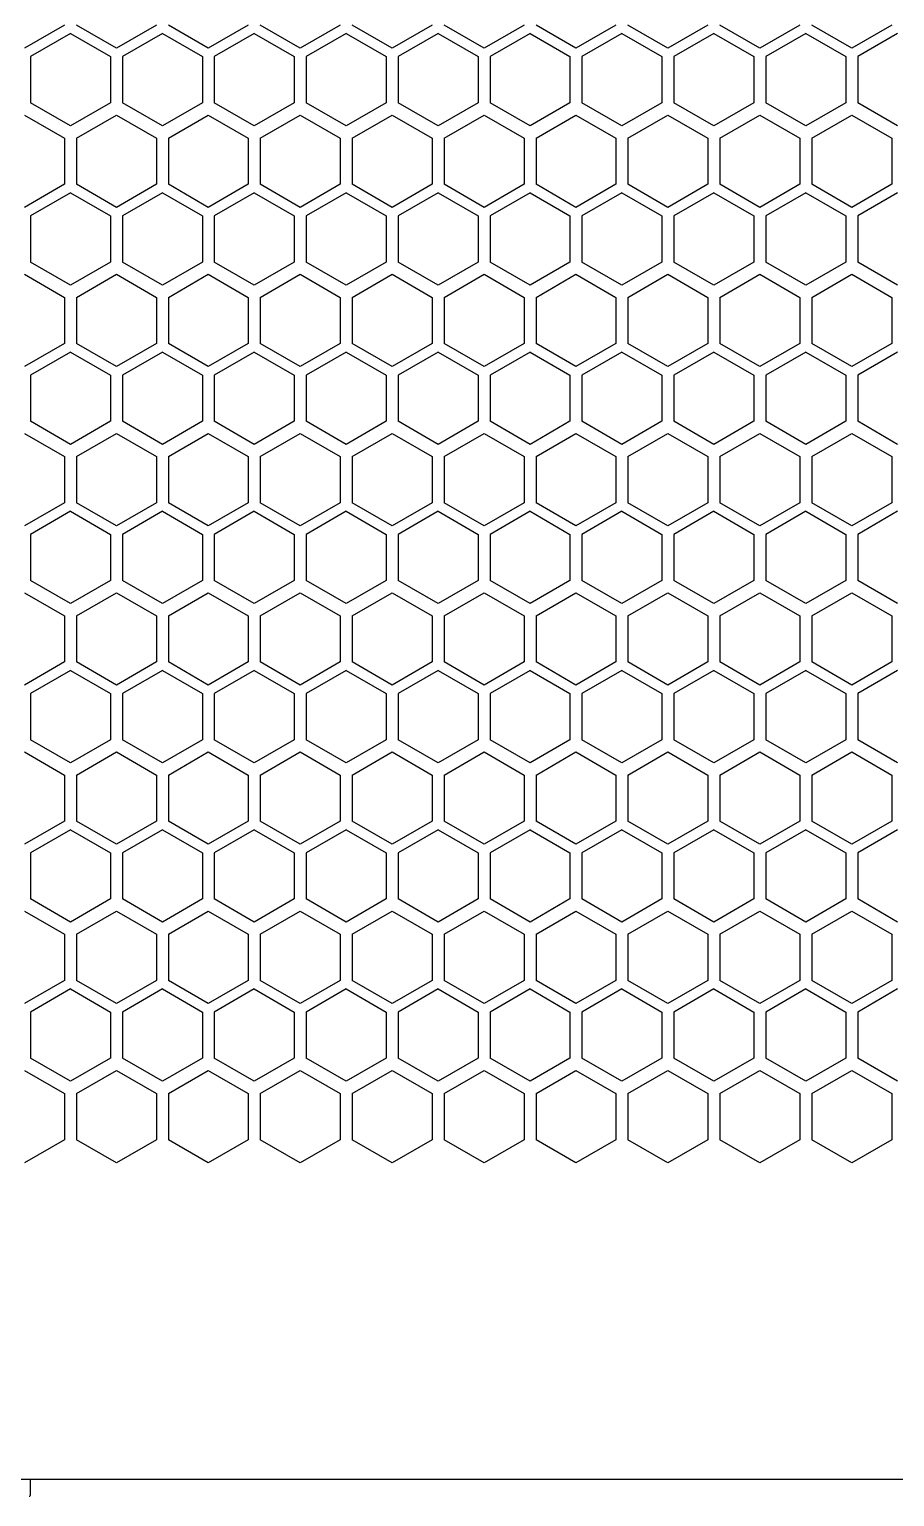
# Model space of a CAD drawing. Extents: x 61367 to 140945, y -1257 to 25588.
# Drawn here: x 94554.2 to 94640.8, y 15804.4 to 15951.2 of the extents above; entities that cross this region are included whole.
import ezdxf

# ---------------------------------------------------------------- set-up
doc = ezdxf.new("R2010")
doc.units = 0
doc.header["$MEASUREMENT"] = 0
doc.layers.get('0').update_dxf_attribs({"linetype": 'CONTINUOUS'})
doc.layers.add('4215-0412-2-1_0', color=7, linetype='CONTINUOUS')
doc.layers.add('SONGBUTUO-M4-8_0', color=7, linetype='CONTINUOUS')

# ---------------------------------------------------------------- blocks, each defined once
blk = doc.blocks.new('RYHTHYT')
at = {"layer": '4215-0412-2-1_0', "color": 7, "linetype": 'Continuous'}
for p, q in [((-33016.66, -67742), (-33020.66, -67744.31)), ((-33011.46, -67744.31), (-33015.46, -67742)), ((-33007.46, -67742), (-33011.46, -67744.31)), ((-33002.26, -67744.31), (-33006.26, -67742)), ((-32998.26, -67742), (-33002.26, -67744.31)), ((-32993.06, -67744.31), (-32997.06, -67742)), ((-32989.06, -67742), (-32993.06, -67744.31)), ((-32983.86, -67744.31), (-32987.86, -67742)), ((-32979.86, -67742), (-32983.86, -67744.31)), ((-32974.66, -67744.31), (-32978.66, -67742)), ((-32970.66, -67742), (-32974.66, -67744.31)), ((-32965.46, -67744.31), (-32969.46, -67742)), ((-32961.46, -67742), (-32965.46, -67744.31)), ((-32956.26, -67744.31), (-32960.26, -67742)), ((-32952.26, -67742), (-32956.26, -67744.31)), ((-32947.06, -67744.31), (-32951.06, -67742)), ((-32943.06, -67742), (-32947.06, -67744.31)), ((-32937.86, -67744.31), (-32941.86, -67742)), ((-32933.86, -67742), (-32937.86, -67744.31)), ((-33016.06, -67742.85), (-33020.06, -67745.16)), ((-33016.06, -67742.85), (-33012.06, -67745.16)), ((-33006.86, -67742.85), (-33010.86, -67745.16)), ((-33006.86, -67742.85), (-33002.86, -67745.16)), ((-32997.66, -67742.85), (-33001.66, -67745.16)), ((-32997.66, -67742.85), (-32993.66, -67745.16)), ((-32988.46, -67742.85), (-32992.46, -67745.16)), ((-32988.46, -67742.85), (-32984.46, -67745.16)), ((-32979.26, -67742.85), (-32983.26, -67745.16)), ((-32979.26, -67742.85), (-32975.26, -67745.16)), ((-32970.06, -67742.85), (-32974.06, -67745.16)), ((-32970.06, -67742.85), (-32966.06, -67745.16)), ((-32960.86, -67742.85), (-32964.86, -67745.16)), ((-32960.86, -67742.85), (-32956.86, -67745.16)), ((-32951.66, -67742.85), (-32955.66, -67745.16)), ((-32951.66, -67742.85), (-32947.66, -67745.16)), ((-32942.46, -67742.85), (-32946.46, -67745.16)), ((-32942.46, -67742.85), (-32938.46, -67745.16)), ((-32933.26, -67742.85), (-32937.26, -67745.16)), ((-33020.06, -67745.16), (-33020.06, -67749.78)), ((-33012.06, -67745.16), (-33012.06, -67749.78)), ((-33010.86, -67745.16), (-33010.86, -67749.78)), ((-33002.86, -67745.16), (-33002.86, -67749.78)), ((-33001.66, -67745.16), (-33001.66, -67749.78)), ((-32993.66, -67745.16), (-32993.66, -67749.78)), ((-32992.46, -67745.16), (-32992.46, -67749.78)), ((-32984.46, -67745.16), (-32984.46, -67749.78)), ((-32983.26, -67745.16), (-32983.26, -67749.78)), ((-32975.26, -67745.16), (-32975.26, -67749.78)), ((-32974.06, -67745.16), (-32974.06, -67749.78)), ((-32966.06, -67745.16), (-32966.06, -67749.78)), ((-32964.86, -67745.16), (-32964.86, -67749.78)), ((-32956.86, -67745.16), (-32956.86, -67749.78)), ((-32955.66, -67745.16), (-32955.66, -67749.78)), ((-32947.66, -67745.16), (-32947.66, -67749.78)), ((-32946.46, -67745.16), (-32946.46, -67749.78)), ((-32938.46, -67745.16), (-32938.46, -67749.78)), ((-32937.26, -67745.16), (-32937.26, -67749.78)), ((-33016.06, -67752.09), (-33020.06, -67749.78)), ((-33012.06, -67749.78), (-33016.06, -67752.09)), ((-33006.86, -67752.09), (-33010.86, -67749.78)), ((-33002.86, -67749.78), (-33006.86, -67752.09)), ((-32997.66, -67752.09), (-33001.66, -67749.78)), ((-32993.66, -67749.78), (-32997.66, -67752.09)), ((-32988.46, -67752.09), (-32992.46, -67749.78)), ((-32984.46, -67749.78), (-32988.46, -67752.09)), ((-32979.26, -67752.09), (-32983.26, -67749.78)), ((-32975.26, -67749.78), (-32979.26, -67752.09)), ((-32970.06, -67752.09), (-32974.06, -67749.78)), ((-32966.06, -67749.78), (-32970.06, -67752.09)), ((-32960.86, -67752.09), (-32964.86, -67749.78)), ((-32956.86, -67749.78), (-32960.86, -67752.09)), ((-32951.66, -67752.09), (-32955.66, -67749.78)), ((-32947.66, -67749.78), (-32951.66, -67752.09)), ((-32942.46, -67752.09), (-32946.46, -67749.78)), ((-32938.46, -67749.78), (-32942.46, -67752.09)), ((-32933.26, -67752.09), (-32937.26, -67749.78)), ((-33020.66, -67751), (-33016.66, -67753.31)), ((-33015.46, -67753.31), (-33011.46, -67751)), ((-33011.46, -67751), (-33007.46, -67753.31)), ((-33006.26, -67753.31), (-33002.26, -67751)), ((-33002.26, -67751), (-32998.26, -67753.31)), ((-32997.06, -67753.31), (-32993.06, -67751)), ((-32993.06, -67751), (-32989.06, -67753.31)), ((-32987.86, -67753.31), (-32983.86, -67751)), ((-32983.86, -67751), (-32979.86, -67753.31)), ((-32978.66, -67753.31), (-32974.66, -67751)), ((-32974.66, -67751), (-32970.66, -67753.31)), ((-32969.46, -67753.31), (-32965.46, -67751)), ((-32965.46, -67751), (-32961.46, -67753.31)), ((-32960.26, -67753.31), (-32956.26, -67751)), ((-32956.26, -67751), (-32952.26, -67753.31)), ((-32951.06, -67753.31), (-32947.06, -67751)), ((-32947.06, -67751), (-32943.06, -67753.31)), ((-32941.86, -67753.31), (-32937.86, -67751)), ((-32937.86, -67751), (-32933.86, -67753.31)), ((-33016.66, -67753.31), (-33016.66, -67757.93)), ((-33015.46, -67753.31), (-33015.46, -67757.93)), ((-33007.46, -67753.31), (-33007.46, -67757.93)), ((-33006.26, -67753.31), (-33006.26, -67757.93)), ((-32998.26, -67753.31), (-32998.26, -67757.93)), ((-32997.06, -67753.31), (-32997.06, -67757.93)), ((-32989.06, -67753.31), (-32989.06, -67757.93)), ((-32987.86, -67753.31), (-32987.86, -67757.93)), ((-32979.86, -67753.31), (-32979.86, -67757.93)), ((-32978.66, -67753.31), (-32978.66, -67757.93)), ((-32970.66, -67753.31), (-32970.66, -67757.93)), ((-32969.46, -67753.31), (-32969.46, -67757.93)), ((-32961.46, -67753.31), (-32961.46, -67757.93)), ((-32960.26, -67753.31), (-32960.26, -67757.93)), ((-32952.26, -67753.31), (-32952.26, -67757.93)), ((-32951.06, -67753.31), (-32951.06, -67757.93)), ((-32943.06, -67753.31), (-32943.06, -67757.93)), ((-32941.86, -67753.31), (-32941.86, -67757.93)), ((-32933.86, -67753.31), (-32933.86, -67757.93)), ((-33016.66, -67757.93), (-33020.66, -67760.24)), ((-33016.06, -67758.78), (-33020.06, -67761.09)), ((-33016.06, -67758.78), (-33012.06, -67761.09)), ((-33011.46, -67760.24), (-33015.46, -67757.93)), ((-33007.46, -67757.93), (-33011.46, -67760.24)), ((-33006.86, -67758.78), (-33010.86, -67761.09)), ((-33006.86, -67758.78), (-33002.86, -67761.09)), ((-33002.26, -67760.24), (-33006.26, -67757.93)), ((-32998.26, -67757.93), (-33002.26, -67760.24)), ((-32997.66, -67758.78), (-33001.66, -67761.09)), ((-32997.66, -67758.78), (-32993.66, -67761.09)), ((-32993.06, -67760.24), (-32997.06, -67757.93)), ((-32989.06, -67757.93), (-32993.06, -67760.24)), ((-32988.46, -67758.78), (-32992.46, -67761.09)), ((-32988.46, -67758.78), (-32984.46, -67761.09)), ((-32983.86, -67760.24), (-32987.86, -67757.93)), ((-32979.86, -67757.93), (-32983.86, -67760.24)), ((-32979.26, -67758.78), (-32983.26, -67761.09)), ((-32979.26, -67758.78), (-32975.26, -67761.09)), ((-32974.66, -67760.24), (-32978.66, -67757.93)), ((-32970.66, -67757.93), (-32974.66, -67760.24)), ((-32970.06, -67758.78), (-32974.06, -67761.09)), ((-32970.06, -67758.78), (-32966.06, -67761.09)), ((-32965.46, -67760.24), (-32969.46, -67757.93)), ((-32961.46, -67757.93), (-32965.46, -67760.24)), ((-32960.86, -67758.78), (-32964.86, -67761.09)), ((-32960.86, -67758.78), (-32956.86, -67761.09)), ((-32956.26, -67760.24), (-32960.26, -67757.93)), ((-32952.26, -67757.93), (-32956.26, -67760.24)), ((-32951.66, -67758.78), (-32955.66, -67761.09)), ((-32951.66, -67758.78), (-32947.66, -67761.09)), ((-32947.06, -67760.24), (-32951.06, -67757.93)), ((-32943.06, -67757.93), (-32947.06, -67760.24)), ((-32942.46, -67758.78), (-32946.46, -67761.09)), ((-32942.46, -67758.78), (-32938.46, -67761.09)), ((-32937.86, -67760.24), (-32941.86, -67757.93)), ((-32933.86, -67757.93), (-32937.86, -67760.24)), ((-32933.26, -67758.78), (-32937.26, -67761.09)), ((-33020.06, -67761.09), (-33020.06, -67765.71)), ((-33012.06, -67761.09), (-33012.06, -67765.71)), ((-33010.86, -67761.09), (-33010.86, -67765.71)), ((-33002.86, -67761.09), (-33002.86, -67765.71)), ((-33001.66, -67761.09), (-33001.66, -67765.71)), ((-32993.66, -67761.09), (-32993.66, -67765.71)), ((-32992.46, -67761.09), (-32992.46, -67765.71)), ((-32984.46, -67761.09), (-32984.46, -67765.71)), ((-32983.26, -67761.09), (-32983.26, -67765.71)), ((-32975.26, -67761.09), (-32975.26, -67765.71)), ((-32974.06, -67761.09), (-32974.06, -67765.71)), ((-32966.06, -67761.09), (-32966.06, -67765.71)), ((-32964.86, -67761.09), (-32964.86, -67765.71)), ((-32956.86, -67761.09), (-32956.86, -67765.71)), ((-32955.66, -67761.09), (-32955.66, -67765.71)), ((-32947.66, -67761.09), (-32947.66, -67765.71)), ((-32946.46, -67761.09), (-32946.46, -67765.71)), ((-32938.46, -67761.09), (-32938.46, -67765.71)), ((-32937.26, -67761.09), (-32937.26, -67765.71)), ((-33016.06, -67768.02), (-33020.06, -67765.71)), ((-33012.06, -67765.71), (-33016.06, -67768.02)), ((-33006.86, -67768.02), (-33010.86, -67765.71)), ((-33002.86, -67765.71), (-33006.86, -67768.02)), ((-32997.66, -67768.02), (-33001.66, -67765.71)), ((-32993.66, -67765.71), (-32997.66, -67768.02)), ((-32988.46, -67768.02), (-32992.46, -67765.71)), ((-32984.46, -67765.71), (-32988.46, -67768.02)), ((-32979.26, -67768.02), (-32983.26, -67765.71)), ((-32975.26, -67765.71), (-32979.26, -67768.02)), ((-32970.06, -67768.02), (-32974.06, -67765.71)), ((-32966.06, -67765.71), (-32970.06, -67768.02)), ((-32960.86, -67768.02), (-32964.86, -67765.71)), ((-32956.86, -67765.71), (-32960.86, -67768.02)), ((-32951.66, -67768.02), (-32955.66, -67765.71)), ((-32947.66, -67765.71), (-32951.66, -67768.02)), ((-32942.46, -67768.02), (-32946.46, -67765.71)), ((-32938.46, -67765.71), (-32942.46, -67768.02)), ((-32933.26, -67768.02), (-32937.26, -67765.71)), ((-33020.66, -67766.93), (-33016.66, -67769.24)), ((-33015.46, -67769.24), (-33011.46, -67766.93)), ((-33011.46, -67766.93), (-33007.46, -67769.24)), ((-33006.26, -67769.24), (-33002.26, -67766.93)), ((-33002.26, -67766.93), (-32998.26, -67769.24)), ((-32997.06, -67769.24), (-32993.06, -67766.93)), ((-32993.06, -67766.93), (-32989.06, -67769.24)), ((-32987.86, -67769.24), (-32983.86, -67766.93)), ((-32983.86, -67766.93), (-32979.86, -67769.24)), ((-32978.66, -67769.24), (-32974.66, -67766.93)), ((-32974.66, -67766.93), (-32970.66, -67769.24)), ((-32969.46, -67769.24), (-32965.46, -67766.93)), ((-32965.46, -67766.93), (-32961.46, -67769.24)), ((-32960.26, -67769.24), (-32956.26, -67766.93)), ((-32956.26, -67766.93), (-32952.26, -67769.24)), ((-32951.06, -67769.24), (-32947.06, -67766.93)), ((-32947.06, -67766.93), (-32943.06, -67769.24)), ((-32941.86, -67769.24), (-32937.86, -67766.93)), ((-32937.86, -67766.93), (-32933.86, -67769.24)), ((-33016.66, -67769.24), (-33016.66, -67773.86)), ((-33015.46, -67769.24), (-33015.46, -67773.86)), ((-33007.46, -67769.24), (-33007.46, -67773.86)), ((-33006.26, -67769.24), (-33006.26, -67773.86)), ((-32998.26, -67769.24), (-32998.26, -67773.86)), ((-32997.06, -67769.24), (-32997.06, -67773.86)), ((-32989.06, -67769.24), (-32989.06, -67773.86)), ((-32987.86, -67769.24), (-32987.86, -67773.86)), ((-32979.86, -67769.24), (-32979.86, -67773.86)), ((-32978.66, -67769.24), (-32978.66, -67773.86)), ((-32970.66, -67769.24), (-32970.66, -67773.86)), ((-32969.46, -67769.24), (-32969.46, -67773.86)), ((-32961.46, -67769.24), (-32961.46, -67773.86)), ((-32960.26, -67769.24), (-32960.26, -67773.86)), ((-32952.26, -67769.24), (-32952.26, -67773.86)), ((-32951.06, -67769.24), (-32951.06, -67773.86)), ((-32943.06, -67769.24), (-32943.06, -67773.86)), ((-32941.86, -67769.24), (-32941.86, -67773.86)), ((-32933.86, -67769.24), (-32933.86, -67773.86)), ((-33016.66, -67773.86), (-33020.66, -67776.17)), ((-33016.06, -67774.71), (-33020.06, -67777.02)), ((-33016.06, -67774.71), (-33012.06, -67777.02)), ((-33011.46, -67776.17), (-33015.46, -67773.86)), ((-33007.46, -67773.86), (-33011.46, -67776.17)), ((-33006.86, -67774.71), (-33010.86, -67777.02)), ((-33006.86, -67774.71), (-33002.86, -67777.02)), ((-33002.26, -67776.17), (-33006.26, -67773.86)), ((-32998.26, -67773.86), (-33002.26, -67776.17)), ((-32997.66, -67774.71), (-33001.66, -67777.02)), ((-32997.66, -67774.71), (-32993.66, -67777.02)), ((-32993.06, -67776.17), (-32997.06, -67773.86)), ((-32989.06, -67773.86), (-32993.06, -67776.17)), ((-32988.46, -67774.71), (-32992.46, -67777.02)), ((-32988.46, -67774.71), (-32984.46, -67777.02)), ((-32983.86, -67776.17), (-32987.86, -67773.86)), ((-32979.86, -67773.86), (-32983.86, -67776.17)), ((-32979.26, -67774.71), (-32983.26, -67777.02)), ((-32979.26, -67774.71), (-32975.26, -67777.02)), ((-32974.66, -67776.17), (-32978.66, -67773.86)), ((-32970.66, -67773.86), (-32974.66, -67776.17)), ((-32970.06, -67774.71), (-32974.06, -67777.02)), ((-32970.06, -67774.71), (-32966.06, -67777.02)), ((-32965.46, -67776.17), (-32969.46, -67773.86)), ((-32961.46, -67773.86), (-32965.46, -67776.17)), ((-32960.86, -67774.71), (-32964.86, -67777.02)), ((-32960.86, -67774.71), (-32956.86, -67777.02)), ((-32956.26, -67776.17), (-32960.26, -67773.86)), ((-32952.26, -67773.86), (-32956.26, -67776.17)), ((-32951.66, -67774.71), (-32955.66, -67777.02)), ((-32951.66, -67774.71), (-32947.66, -67777.02)), ((-32947.06, -67776.17), (-32951.06, -67773.86)), ((-32943.06, -67773.86), (-32947.06, -67776.17)), ((-32942.46, -67774.71), (-32946.46, -67777.02)), ((-32942.46, -67774.71), (-32938.46, -67777.02)), ((-32937.86, -67776.17), (-32941.86, -67773.86)), ((-32933.86, -67773.86), (-32937.86, -67776.17)), ((-32933.26, -67774.71), (-32937.26, -67777.02)), ((-33020.06, -67777.02), (-33020.06, -67781.64)), ((-33012.06, -67777.02), (-33012.06, -67781.64)), ((-33010.86, -67777.02), (-33010.86, -67781.64)), ((-33002.86, -67777.02), (-33002.86, -67781.64)), ((-33001.66, -67777.02), (-33001.66, -67781.64)), ((-32993.66, -67777.02), (-32993.66, -67781.64)), ((-32992.46, -67777.02), (-32992.46, -67781.64)), ((-32984.46, -67777.02), (-32984.46, -67781.64)), ((-32983.26, -67777.02), (-32983.26, -67781.64)), ((-32975.26, -67777.02), (-32975.26, -67781.64)), ((-32974.06, -67777.02), (-32974.06, -67781.64)), ((-32966.06, -67777.02), (-32966.06, -67781.64)), ((-32964.86, -67777.02), (-32964.86, -67781.64)), ((-32956.86, -67777.02), (-32956.86, -67781.64)), ((-32955.66, -67777.02), (-32955.66, -67781.64)), ((-32947.66, -67777.02), (-32947.66, -67781.64)), ((-32946.46, -67777.02), (-32946.46, -67781.64)), ((-32938.46, -67777.02), (-32938.46, -67781.64)), ((-32937.26, -67777.02), (-32937.26, -67781.64)), ((-33016.06, -67783.95), (-33020.06, -67781.64)), ((-33012.06, -67781.64), (-33016.06, -67783.95)), ((-33006.86, -67783.95), (-33010.86, -67781.64)), ((-33002.86, -67781.64), (-33006.86, -67783.95)), ((-32997.66, -67783.95), (-33001.66, -67781.64)), ((-32993.66, -67781.64), (-32997.66, -67783.95)), ((-32988.46, -67783.95), (-32992.46, -67781.64)), ((-32984.46, -67781.64), (-32988.46, -67783.95)), ((-32979.26, -67783.95), (-32983.26, -67781.64)), ((-32975.26, -67781.64), (-32979.26, -67783.95)), ((-32970.06, -67783.95), (-32974.06, -67781.64)), ((-32966.06, -67781.64), (-32970.06, -67783.95)), ((-32960.86, -67783.95), (-32964.86, -67781.64)), ((-32956.86, -67781.64), (-32960.86, -67783.95)), ((-32951.66, -67783.95), (-32955.66, -67781.64)), ((-32947.66, -67781.64), (-32951.66, -67783.95)), ((-32942.46, -67783.95), (-32946.46, -67781.64)), ((-32938.46, -67781.64), (-32942.46, -67783.95)), ((-32933.26, -67783.95), (-32937.26, -67781.64)), ((-33020.66, -67782.86), (-33016.66, -67785.17)), ((-33015.46, -67785.17), (-33011.46, -67782.86)), ((-33011.46, -67782.86), (-33007.46, -67785.17)), ((-33006.26, -67785.17), (-33002.26, -67782.86)), ((-33002.26, -67782.86), (-32998.26, -67785.17)), ((-32997.06, -67785.17), (-32993.06, -67782.86)), ((-32993.06, -67782.86), (-32989.06, -67785.17)), ((-32987.86, -67785.17), (-32983.86, -67782.86)), ((-32983.86, -67782.86), (-32979.86, -67785.17)), ((-32978.66, -67785.17), (-32974.66, -67782.86)), ((-32974.66, -67782.86), (-32970.66, -67785.17)), ((-32969.46, -67785.17), (-32965.46, -67782.86)), ((-32965.46, -67782.86), (-32961.46, -67785.17)), ((-32960.26, -67785.17), (-32956.26, -67782.86)), ((-32956.26, -67782.86), (-32952.26, -67785.17)), ((-32951.06, -67785.17), (-32947.06, -67782.86)), ((-32947.06, -67782.86), (-32943.06, -67785.17)), ((-32941.86, -67785.17), (-32937.86, -67782.86)), ((-32937.86, -67782.86), (-32933.86, -67785.17)), ((-33016.66, -67785.17), (-33016.66, -67789.79)), ((-33015.46, -67785.17), (-33015.46, -67789.79)), ((-33007.46, -67785.17), (-33007.46, -67789.79)), ((-33006.26, -67785.17), (-33006.26, -67789.79)), ((-32998.26, -67785.17), (-32998.26, -67789.79)), ((-32997.06, -67785.17), (-32997.06, -67789.79)), ((-32989.06, -67785.17), (-32989.06, -67789.79)), ((-32987.86, -67785.17), (-32987.86, -67789.79)), ((-32979.86, -67785.17), (-32979.86, -67789.79)), ((-32978.66, -67785.17), (-32978.66, -67789.79)), ((-32970.66, -67785.17), (-32970.66, -67789.79)), ((-32969.46, -67785.17), (-32969.46, -67789.79)), ((-32961.46, -67785.17), (-32961.46, -67789.79)), ((-32960.26, -67785.17), (-32960.26, -67789.79)), ((-32952.26, -67785.17), (-32952.26, -67789.79)), ((-32951.06, -67785.17), (-32951.06, -67789.79)), ((-32943.06, -67785.17), (-32943.06, -67789.79)), ((-32941.86, -67785.17), (-32941.86, -67789.79)), ((-32933.86, -67785.17), (-32933.86, -67789.79)), ((-33016.66, -67789.79), (-33020.66, -67792.1)), ((-33016.06, -67790.64), (-33020.06, -67792.95)), ((-33016.06, -67790.64), (-33012.06, -67792.95)), ((-33011.46, -67792.1), (-33015.46, -67789.79)), ((-33007.46, -67789.79), (-33011.46, -67792.1)), ((-33006.86, -67790.64), (-33010.86, -67792.95)), ((-33006.86, -67790.64), (-33002.86, -67792.95)), ((-33002.26, -67792.1), (-33006.26, -67789.79)), ((-32998.26, -67789.79), (-33002.26, -67792.1)), ((-32997.66, -67790.64), (-33001.66, -67792.95)), ((-32997.66, -67790.64), (-32993.66, -67792.95)), ((-32993.06, -67792.1), (-32997.06, -67789.79)), ((-32989.06, -67789.79), (-32993.06, -67792.1)), ((-32988.46, -67790.64), (-32992.46, -67792.95)), ((-32988.46, -67790.64), (-32984.46, -67792.95)), ((-32983.86, -67792.1), (-32987.86, -67789.79)), ((-32979.86, -67789.79), (-32983.86, -67792.1)), ((-32979.26, -67790.64), (-32983.26, -67792.95)), ((-32979.26, -67790.64), (-32975.26, -67792.95)), ((-32974.66, -67792.1), (-32978.66, -67789.79)), ((-32970.66, -67789.79), (-32974.66, -67792.1)), ((-32970.06, -67790.64), (-32974.06, -67792.95)), ((-32970.06, -67790.64), (-32966.06, -67792.95)), ((-32965.46, -67792.1), (-32969.46, -67789.79)), ((-32961.46, -67789.79), (-32965.46, -67792.1)), ((-32960.86, -67790.64), (-32964.86, -67792.95)), ((-32960.86, -67790.64), (-32956.86, -67792.95)), ((-32956.26, -67792.1), (-32960.26, -67789.79)), ((-32952.26, -67789.79), (-32956.26, -67792.1)), ((-32951.66, -67790.64), (-32955.66, -67792.95)), ((-32951.66, -67790.64), (-32947.66, -67792.95)), ((-32947.06, -67792.1), (-32951.06, -67789.79)), ((-32943.06, -67789.79), (-32947.06, -67792.1)), ((-32942.46, -67790.64), (-32946.46, -67792.95)), ((-32942.46, -67790.64), (-32938.46, -67792.95)), ((-32937.86, -67792.1), (-32941.86, -67789.79)), ((-32933.86, -67789.79), (-32937.86, -67792.1)), ((-32933.26, -67790.64), (-32937.26, -67792.95)), ((-33020.06, -67792.95), (-33020.06, -67797.57)), ((-33012.06, -67792.95), (-33012.06, -67797.57)), ((-33010.86, -67792.95), (-33010.86, -67797.57)), ((-33002.86, -67792.95), (-33002.86, -67797.57)), ((-33001.66, -67792.95), (-33001.66, -67797.57)), ((-32993.66, -67792.95), (-32993.66, -67797.57)), ((-32992.46, -67792.95), (-32992.46, -67797.57)), ((-32984.46, -67792.95), (-32984.46, -67797.57)), ((-32983.26, -67792.95), (-32983.26, -67797.57)), ((-32975.26, -67792.95), (-32975.26, -67797.57)), ((-32974.06, -67792.95), (-32974.06, -67797.57)), ((-32966.06, -67792.95), (-32966.06, -67797.57)), ((-32964.86, -67792.95), (-32964.86, -67797.57)), ((-32956.86, -67792.95), (-32956.86, -67797.57)), ((-32955.66, -67792.95), (-32955.66, -67797.57)), ((-32947.66, -67792.95), (-32947.66, -67797.57)), ((-32946.46, -67792.95), (-32946.46, -67797.57)), ((-32938.46, -67792.95), (-32938.46, -67797.57)), ((-32937.26, -67792.95), (-32937.26, -67797.57)), ((-33016.06, -67799.88), (-33020.06, -67797.57)), ((-33012.06, -67797.57), (-33016.06, -67799.88)), ((-33006.86, -67799.88), (-33010.86, -67797.57)), ((-33002.86, -67797.57), (-33006.86, -67799.88)), ((-32997.66, -67799.88), (-33001.66, -67797.57)), ((-32993.66, -67797.57), (-32997.66, -67799.88)), ((-32988.46, -67799.88), (-32992.46, -67797.57)), ((-32984.46, -67797.57), (-32988.46, -67799.88)), ((-32979.26, -67799.88), (-32983.26, -67797.57)), ((-32975.26, -67797.57), (-32979.26, -67799.88)), ((-32970.06, -67799.88), (-32974.06, -67797.57)), ((-32966.06, -67797.57), (-32970.06, -67799.88)), ((-32960.86, -67799.88), (-32964.86, -67797.57)), ((-32956.86, -67797.57), (-32960.86, -67799.88)), ((-32951.66, -67799.88), (-32955.66, -67797.57)), ((-32947.66, -67797.57), (-32951.66, -67799.88)), ((-32942.46, -67799.88), (-32946.46, -67797.57)), ((-32938.46, -67797.57), (-32942.46, -67799.88)), ((-32933.26, -67799.88), (-32937.26, -67797.57)), ((-33020.66, -67798.79), (-33016.66, -67801.1)), ((-33015.46, -67801.1), (-33011.46, -67798.79)), ((-33011.46, -67798.79), (-33007.46, -67801.1)), ((-33006.26, -67801.1), (-33002.26, -67798.79)), ((-33002.26, -67798.79), (-32998.26, -67801.1)), ((-32997.06, -67801.1), (-32993.06, -67798.79)), ((-32993.06, -67798.79), (-32989.06, -67801.1)), ((-32987.86, -67801.1), (-32983.86, -67798.79)), ((-32983.86, -67798.79), (-32979.86, -67801.1)), ((-32978.66, -67801.1), (-32974.66, -67798.79)), ((-32974.66, -67798.79), (-32970.66, -67801.1)), ((-32969.46, -67801.1), (-32965.46, -67798.79)), ((-32965.46, -67798.79), (-32961.46, -67801.1)), ((-32960.26, -67801.1), (-32956.26, -67798.79)), ((-32956.26, -67798.79), (-32952.26, -67801.1)), ((-32951.06, -67801.1), (-32947.06, -67798.79)), ((-32947.06, -67798.79), (-32943.06, -67801.1)), ((-32941.86, -67801.1), (-32937.86, -67798.79)), ((-32937.86, -67798.79), (-32933.86, -67801.1)), ((-33016.66, -67801.1), (-33016.66, -67805.72)), ((-33015.46, -67801.1), (-33015.46, -67805.72)), ((-33007.46, -67801.1), (-33007.46, -67805.72)), ((-33006.26, -67801.1), (-33006.26, -67805.72)), ((-32998.26, -67801.1), (-32998.26, -67805.72)), ((-32997.06, -67801.1), (-32997.06, -67805.72)), ((-32989.06, -67801.1), (-32989.06, -67805.72)), ((-32987.86, -67801.1), (-32987.86, -67805.72)), ((-32979.86, -67801.1), (-32979.86, -67805.72)), ((-32978.66, -67801.1), (-32978.66, -67805.72)), ((-32970.66, -67801.1), (-32970.66, -67805.72)), ((-32969.46, -67801.1), (-32969.46, -67805.72)), ((-32961.46, -67801.1), (-32961.46, -67805.72)), ((-32960.26, -67801.1), (-32960.26, -67805.72)), ((-32952.26, -67801.1), (-32952.26, -67805.72)), ((-32951.06, -67801.1), (-32951.06, -67805.72)), ((-32943.06, -67801.1), (-32943.06, -67805.72)), ((-32941.86, -67801.1), (-32941.86, -67805.72)), ((-32933.86, -67801.1), (-32933.86, -67805.72)), ((-33016.66, -67805.72), (-33020.66, -67808.03)), ((-33011.46, -67808.03), (-33015.46, -67805.72)), ((-33007.46, -67805.72), (-33011.46, -67808.03)), ((-33002.26, -67808.03), (-33006.26, -67805.72)), ((-32998.26, -67805.72), (-33002.26, -67808.03)), ((-32993.06, -67808.03), (-32997.06, -67805.72)), ((-32989.06, -67805.72), (-32993.06, -67808.03)), ((-32983.86, -67808.03), (-32987.86, -67805.72)), ((-32979.86, -67805.72), (-32983.86, -67808.03)), ((-32974.66, -67808.03), (-32978.66, -67805.72)), ((-32970.66, -67805.72), (-32974.66, -67808.03)), ((-32965.46, -67808.03), (-32969.46, -67805.72)), ((-32961.46, -67805.72), (-32965.46, -67808.03)), ((-32956.26, -67808.03), (-32960.26, -67805.72)), ((-32952.26, -67805.72), (-32956.26, -67808.03)), ((-32947.06, -67808.03), (-32951.06, -67805.72)), ((-32943.06, -67805.72), (-32947.06, -67808.03)), ((-32937.86, -67808.03), (-32941.86, -67805.72)), ((-32933.86, -67805.72), (-32937.86, -67808.03)), ((-33016.06, -67806.57), (-33020.06, -67808.88)), ((-33016.06, -67806.57), (-33012.06, -67808.88)), ((-33006.86, -67806.57), (-33010.86, -67808.88)), ((-33006.86, -67806.57), (-33002.86, -67808.88)), ((-32997.66, -67806.57), (-33001.66, -67808.88)), ((-32997.66, -67806.57), (-32993.66, -67808.88)), ((-32988.46, -67806.57), (-32992.46, -67808.88)), ((-32988.46, -67806.57), (-32984.46, -67808.88)), ((-32979.26, -67806.57), (-32983.26, -67808.88)), ((-32979.26, -67806.57), (-32975.26, -67808.88)), ((-32970.06, -67806.57), (-32974.06, -67808.88)), ((-32970.06, -67806.57), (-32966.06, -67808.88)), ((-32960.86, -67806.57), (-32964.86, -67808.88)), ((-32960.86, -67806.57), (-32956.86, -67808.88)), ((-32951.66, -67806.57), (-32955.66, -67808.88)), ((-32951.66, -67806.57), (-32947.66, -67808.88)), ((-32942.46, -67806.57), (-32946.46, -67808.88)), ((-32942.46, -67806.57), (-32938.46, -67808.88)), ((-32933.26, -67806.57), (-32937.26, -67808.88)), ((-33020.06, -67808.88), (-33020.06, -67813.5)), ((-33012.06, -67808.88), (-33012.06, -67813.5)), ((-33010.86, -67808.88), (-33010.86, -67813.5)), ((-33002.86, -67808.88), (-33002.86, -67813.5)), ((-33001.66, -67808.88), (-33001.66, -67813.5)), ((-32993.66, -67808.88), (-32993.66, -67813.5)), ((-32992.46, -67808.88), (-32992.46, -67813.5)), ((-32984.46, -67808.88), (-32984.46, -67813.5)), ((-32983.26, -67808.88), (-32983.26, -67813.5)), ((-32975.26, -67808.88), (-32975.26, -67813.5)), ((-32974.06, -67808.88), (-32974.06, -67813.5)), ((-32966.06, -67808.88), (-32966.06, -67813.5)), ((-32964.86, -67808.88), (-32964.86, -67813.5)), ((-32956.86, -67808.88), (-32956.86, -67813.5)), ((-32955.66, -67808.88), (-32955.66, -67813.5)), ((-32947.66, -67808.88), (-32947.66, -67813.5)), ((-32946.46, -67808.88), (-32946.46, -67813.5)), ((-32938.46, -67808.88), (-32938.46, -67813.5)), ((-32937.26, -67808.88), (-32937.26, -67813.5)), ((-33016.06, -67815.81), (-33020.06, -67813.5)), ((-33012.06, -67813.5), (-33016.06, -67815.81)), ((-33006.86, -67815.81), (-33010.86, -67813.5)), ((-33002.86, -67813.5), (-33006.86, -67815.81)), ((-32997.66, -67815.81), (-33001.66, -67813.5)), ((-32993.66, -67813.5), (-32997.66, -67815.81)), ((-32988.46, -67815.81), (-32992.46, -67813.5)), ((-32984.46, -67813.5), (-32988.46, -67815.81)), ((-32979.26, -67815.81), (-32983.26, -67813.5)), ((-32975.26, -67813.5), (-32979.26, -67815.81)), ((-32970.06, -67815.81), (-32974.06, -67813.5)), ((-32966.06, -67813.5), (-32970.06, -67815.81)), ((-32960.86, -67815.81), (-32964.86, -67813.5)), ((-32956.86, -67813.5), (-32960.86, -67815.81)), ((-32951.66, -67815.81), (-32955.66, -67813.5)), ((-32947.66, -67813.5), (-32951.66, -67815.81)), ((-32942.46, -67815.81), (-32946.46, -67813.5)), ((-32938.46, -67813.5), (-32942.46, -67815.81)), ((-32933.26, -67815.81), (-32937.26, -67813.5)), ((-33020.66, -67814.72), (-33016.66, -67817.03)), ((-33015.46, -67817.03), (-33011.46, -67814.72)), ((-33011.46, -67814.72), (-33007.46, -67817.03)), ((-33006.26, -67817.03), (-33002.26, -67814.72)), ((-33002.26, -67814.72), (-32998.26, -67817.03)), ((-32997.06, -67817.03), (-32993.06, -67814.72)), ((-32993.06, -67814.72), (-32989.06, -67817.03)), ((-32987.86, -67817.03), (-32983.86, -67814.72)), ((-32983.86, -67814.72), (-32979.86, -67817.03)), ((-32978.66, -67817.03), (-32974.66, -67814.72)), ((-32974.66, -67814.72), (-32970.66, -67817.03)), ((-32969.46, -67817.03), (-32965.46, -67814.72)), ((-32965.46, -67814.72), (-32961.46, -67817.03)), ((-32960.26, -67817.03), (-32956.26, -67814.72)), ((-32956.26, -67814.72), (-32952.26, -67817.03)), ((-32951.06, -67817.03), (-32947.06, -67814.72)), ((-32947.06, -67814.72), (-32943.06, -67817.03)), ((-32941.86, -67817.03), (-32937.86, -67814.72)), ((-32937.86, -67814.72), (-32933.86, -67817.03)), ((-33016.66, -67817.03), (-33016.66, -67821.65)), ((-33015.46, -67817.03), (-33015.46, -67821.65)), ((-33007.46, -67817.03), (-33007.46, -67821.65)), ((-33006.26, -67817.03), (-33006.26, -67821.65)), ((-32998.26, -67817.03), (-32998.26, -67821.65)), ((-32997.06, -67817.03), (-32997.06, -67821.65)), ((-32989.06, -67817.03), (-32989.06, -67821.65)), ((-32987.86, -67817.03), (-32987.86, -67821.65)), ((-32979.86, -67817.03), (-32979.86, -67821.65)), ((-32978.66, -67817.03), (-32978.66, -67821.65)), ((-32970.66, -67817.03), (-32970.66, -67821.65)), ((-32969.46, -67817.03), (-32969.46, -67821.65)), ((-32961.46, -67817.03), (-32961.46, -67821.65)), ((-32960.26, -67817.03), (-32960.26, -67821.65)), ((-32952.26, -67817.03), (-32952.26, -67821.65)), ((-32951.06, -67817.03), (-32951.06, -67821.65)), ((-32943.06, -67817.03), (-32943.06, -67821.65)), ((-32941.86, -67817.03), (-32941.86, -67821.65)), ((-32933.86, -67817.03), (-32933.86, -67821.65)), ((-33016.66, -67821.65), (-33020.66, -67823.96)), ((-33011.46, -67823.96), (-33015.46, -67821.65)), ((-33007.46, -67821.65), (-33011.46, -67823.96)), ((-33002.26, -67823.96), (-33006.26, -67821.65)), ((-32998.26, -67821.65), (-33002.26, -67823.96)), ((-32993.06, -67823.96), (-32997.06, -67821.65)), ((-32989.06, -67821.65), (-32993.06, -67823.96)), ((-32983.86, -67823.96), (-32987.86, -67821.65)), ((-32979.86, -67821.65), (-32983.86, -67823.96)), ((-32974.66, -67823.96), (-32978.66, -67821.65)), ((-32970.66, -67821.65), (-32974.66, -67823.96)), ((-32965.46, -67823.96), (-32969.46, -67821.65)), ((-32961.46, -67821.65), (-32965.46, -67823.96)), ((-32956.26, -67823.96), (-32960.26, -67821.65)), ((-32952.26, -67821.65), (-32956.26, -67823.96)), ((-32947.06, -67823.96), (-32951.06, -67821.65)), ((-32943.06, -67821.65), (-32947.06, -67823.96)), ((-32937.86, -67823.96), (-32941.86, -67821.65)), ((-32933.86, -67821.65), (-32937.86, -67823.96)), ((-33016.06, -67822.5), (-33020.06, -67824.81)), ((-33016.06, -67822.5), (-33012.06, -67824.81)), ((-33006.86, -67822.5), (-33010.86, -67824.81)), ((-33006.86, -67822.5), (-33002.86, -67824.81)), ((-32997.66, -67822.5), (-33001.66, -67824.81)), ((-32997.66, -67822.5), (-32993.66, -67824.81)), ((-32988.46, -67822.5), (-32992.46, -67824.81)), ((-32988.46, -67822.5), (-32984.46, -67824.81)), ((-32979.26, -67822.5), (-32983.26, -67824.81)), ((-32979.26, -67822.5), (-32975.26, -67824.81)), ((-32970.06, -67822.5), (-32974.06, -67824.81)), ((-32970.06, -67822.5), (-32966.06, -67824.81)), ((-32960.86, -67822.5), (-32964.86, -67824.81)), ((-32960.86, -67822.5), (-32956.86, -67824.81)), ((-32951.66, -67822.5), (-32955.66, -67824.81)), ((-32951.66, -67822.5), (-32947.66, -67824.81)), ((-32942.46, -67822.5), (-32946.46, -67824.81)), ((-32942.46, -67822.5), (-32938.46, -67824.81)), ((-32933.26, -67822.5), (-32937.26, -67824.81)), ((-33020.06, -67824.81), (-33020.06, -67829.43)), ((-33012.06, -67824.81), (-33012.06, -67829.43)), ((-33010.86, -67824.81), (-33010.86, -67829.43)), ((-33002.86, -67824.81), (-33002.86, -67829.43)), ((-33001.66, -67824.81), (-33001.66, -67829.43)), ((-32993.66, -67824.81), (-32993.66, -67829.43)), ((-32992.46, -67824.81), (-32992.46, -67829.43)), ((-32984.46, -67824.81), (-32984.46, -67829.43)), ((-32983.26, -67824.81), (-32983.26, -67829.43)), ((-32975.26, -67824.81), (-32975.26, -67829.43)), ((-32974.06, -67824.81), (-32974.06, -67829.43)), ((-32966.06, -67824.81), (-32966.06, -67829.43)), ((-32964.86, -67824.81), (-32964.86, -67829.43)), ((-32956.86, -67824.81), (-32956.86, -67829.43)), ((-32955.66, -67824.81), (-32955.66, -67829.43)), ((-32947.66, -67824.81), (-32947.66, -67829.43)), ((-32946.46, -67824.81), (-32946.46, -67829.43)), ((-32938.46, -67824.81), (-32938.46, -67829.43)), ((-32937.26, -67824.81), (-32937.26, -67829.43)), ((-33020.66, -67830.65), (-33016.66, -67832.96)), ((-33016.06, -67831.74), (-33020.06, -67829.43)), ((-33012.06, -67829.43), (-33016.06, -67831.74)), ((-33015.46, -67832.96), (-33011.46, -67830.65)), ((-33011.46, -67830.65), (-33007.46, -67832.96)), ((-33006.86, -67831.74), (-33010.86, -67829.43)), ((-33002.86, -67829.43), (-33006.86, -67831.74)), ((-33006.26, -67832.96), (-33002.26, -67830.65)), ((-33002.26, -67830.65), (-32998.26, -67832.96)), ((-32997.66, -67831.74), (-33001.66, -67829.43)), ((-32993.66, -67829.43), (-32997.66, -67831.74)), ((-32997.06, -67832.96), (-32993.06, -67830.65)), ((-32993.06, -67830.65), (-32989.06, -67832.96)), ((-32988.46, -67831.74), (-32992.46, -67829.43)), ((-32984.46, -67829.43), (-32988.46, -67831.74)), ((-32987.86, -67832.96), (-32983.86, -67830.65)), ((-32983.86, -67830.65), (-32979.86, -67832.96)), ((-32979.26, -67831.74), (-32983.26, -67829.43)), ((-32975.26, -67829.43), (-32979.26, -67831.74)), ((-32978.66, -67832.96), (-32974.66, -67830.65)), ((-32974.66, -67830.65), (-32970.66, -67832.96)), ((-32970.06, -67831.74), (-32974.06, -67829.43)), ((-32966.06, -67829.43), (-32970.06, -67831.74)), ((-32969.46, -67832.96), (-32965.46, -67830.65)), ((-32965.46, -67830.65), (-32961.46, -67832.96)), ((-32960.86, -67831.74), (-32964.86, -67829.43)), ((-32956.86, -67829.43), (-32960.86, -67831.74)), ((-32960.26, -67832.96), (-32956.26, -67830.65)), ((-32956.26, -67830.65), (-32952.26, -67832.96)), ((-32951.66, -67831.74), (-32955.66, -67829.43)), ((-32947.66, -67829.43), (-32951.66, -67831.74)), ((-32951.06, -67832.96), (-32947.06, -67830.65)), ((-32947.06, -67830.65), (-32943.06, -67832.96)), ((-32942.46, -67831.74), (-32946.46, -67829.43)), ((-32938.46, -67829.43), (-32942.46, -67831.74)), ((-32941.86, -67832.96), (-32937.86, -67830.65)), ((-32937.86, -67830.65), (-32933.86, -67832.96)), ((-32933.26, -67831.74), (-32937.26, -67829.43)), ((-33016.66, -67832.96), (-33016.66, -67837.58)), ((-33015.46, -67832.96), (-33015.46, -67837.58)), ((-33007.46, -67832.96), (-33007.46, -67837.58)), ((-33006.26, -67832.96), (-33006.26, -67837.58)), ((-32998.26, -67832.96), (-32998.26, -67837.58)), ((-32997.06, -67832.96), (-32997.06, -67837.58)), ((-32989.06, -67832.96), (-32989.06, -67837.58)), ((-32987.86, -67832.96), (-32987.86, -67837.58)), ((-32979.86, -67832.96), (-32979.86, -67837.58)), ((-32978.66, -67832.96), (-32978.66, -67837.58)), ((-32970.66, -67832.96), (-32970.66, -67837.58)), ((-32969.46, -67832.96), (-32969.46, -67837.58)), ((-32961.46, -67832.96), (-32961.46, -67837.58)), ((-32960.26, -67832.96), (-32960.26, -67837.58)), ((-32952.26, -67832.96), (-32952.26, -67837.58)), ((-32951.06, -67832.96), (-32951.06, -67837.58)), ((-32943.06, -67832.96), (-32943.06, -67837.58)), ((-32941.86, -67832.96), (-32941.86, -67837.58)), ((-32933.86, -67832.96), (-32933.86, -67837.58)), ((-33016.66, -67837.58), (-33020.66, -67839.89)), ((-33011.46, -67839.89), (-33015.46, -67837.58)), ((-33007.46, -67837.58), (-33011.46, -67839.89)), ((-33002.26, -67839.89), (-33006.26, -67837.58)), ((-32998.26, -67837.58), (-33002.26, -67839.89)), ((-32993.06, -67839.89), (-32997.06, -67837.58)), ((-32989.06, -67837.58), (-32993.06, -67839.89)), ((-32983.86, -67839.89), (-32987.86, -67837.58)), ((-32979.86, -67837.58), (-32983.86, -67839.89)), ((-32974.66, -67839.89), (-32978.66, -67837.58)), ((-32970.66, -67837.58), (-32974.66, -67839.89)), ((-32965.46, -67839.89), (-32969.46, -67837.58)), ((-32961.46, -67837.58), (-32965.46, -67839.89)), ((-32956.26, -67839.89), (-32960.26, -67837.58)), ((-32952.26, -67837.58), (-32956.26, -67839.89)), ((-32947.06, -67839.89), (-32951.06, -67837.58)), ((-32943.06, -67837.58), (-32947.06, -67839.89)), ((-32937.86, -67839.89), (-32941.86, -67837.58)), ((-32933.86, -67837.58), (-32937.86, -67839.89)), ((-33016.06, -67838.43), (-33020.06, -67840.74)), ((-33016.06, -67838.43), (-33012.06, -67840.74)), ((-33006.86, -67838.43), (-33010.86, -67840.74)), ((-33006.86, -67838.43), (-33002.86, -67840.74)), ((-32997.66, -67838.43), (-33001.66, -67840.74)), ((-32997.66, -67838.43), (-32993.66, -67840.74)), ((-32988.46, -67838.43), (-32992.46, -67840.74)), ((-32988.46, -67838.43), (-32984.46, -67840.74)), ((-32979.26, -67838.43), (-32983.26, -67840.74)), ((-32979.26, -67838.43), (-32975.26, -67840.74)), ((-32970.06, -67838.43), (-32974.06, -67840.74)), ((-32970.06, -67838.43), (-32966.06, -67840.74)), ((-32960.86, -67838.43), (-32964.86, -67840.74)), ((-32960.86, -67838.43), (-32956.86, -67840.74)), ((-32951.66, -67838.43), (-32955.66, -67840.74)), ((-32951.66, -67838.43), (-32947.66, -67840.74)), ((-32942.46, -67838.43), (-32946.46, -67840.74)), ((-32942.46, -67838.43), (-32938.46, -67840.74)), ((-32933.26, -67838.43), (-32937.26, -67840.74)), ((-33020.06, -67840.74), (-33020.06, -67845.36)), ((-33012.06, -67840.74), (-33012.06, -67845.36)), ((-33010.86, -67840.74), (-33010.86, -67845.36)), ((-33002.86, -67840.74), (-33002.86, -67845.36)), ((-33001.66, -67840.74), (-33001.66, -67845.36)), ((-32993.66, -67840.74), (-32993.66, -67845.36)), ((-32992.46, -67840.74), (-32992.46, -67845.36)), ((-32984.46, -67840.74), (-32984.46, -67845.36)), ((-32983.26, -67840.74), (-32983.26, -67845.36)), ((-32975.26, -67840.74), (-32975.26, -67845.36)), ((-32974.06, -67840.74), (-32974.06, -67845.36)), ((-32966.06, -67840.74), (-32966.06, -67845.36)), ((-32964.86, -67840.74), (-32964.86, -67845.36)), ((-32956.86, -67840.74), (-32956.86, -67845.36)), ((-32955.66, -67840.74), (-32955.66, -67845.36)), ((-32947.66, -67840.74), (-32947.66, -67845.36)), ((-32946.46, -67840.74), (-32946.46, -67845.36)), ((-32938.46, -67840.74), (-32938.46, -67845.36)), ((-32937.26, -67840.74), (-32937.26, -67845.36)), ((-33016.06, -67847.67), (-33020.06, -67845.36)), ((-33012.06, -67845.36), (-33016.06, -67847.67)), ((-33006.86, -67847.67), (-33010.86, -67845.36)), ((-33002.86, -67845.36), (-33006.86, -67847.67)), ((-32997.66, -67847.67), (-33001.66, -67845.36)), ((-32993.66, -67845.36), (-32997.66, -67847.67)), ((-32988.46, -67847.67), (-32992.46, -67845.36)), ((-32984.46, -67845.36), (-32988.46, -67847.67)), ((-32979.26, -67847.67), (-32983.26, -67845.36)), ((-32975.26, -67845.36), (-32979.26, -67847.67)), ((-32970.06, -67847.67), (-32974.06, -67845.36)), ((-32966.06, -67845.36), (-32970.06, -67847.67)), ((-32960.86, -67847.67), (-32964.86, -67845.36)), ((-32956.86, -67845.36), (-32960.86, -67847.67)), ((-32951.66, -67847.67), (-32955.66, -67845.36)), ((-32947.66, -67845.36), (-32951.66, -67847.67)), ((-32942.46, -67847.67), (-32946.46, -67845.36)), ((-32938.46, -67845.36), (-32942.46, -67847.67)), ((-32933.26, -67847.67), (-32937.26, -67845.36)), ((-33020.66, -67846.58), (-33016.66, -67848.89)), ((-33015.46, -67848.89), (-33011.46, -67846.58)), ((-33011.46, -67846.58), (-33007.46, -67848.89)), ((-33006.26, -67848.89), (-33002.26, -67846.58)), ((-33002.26, -67846.58), (-32998.26, -67848.89)), ((-32997.06, -67848.89), (-32993.06, -67846.58)), ((-32993.06, -67846.58), (-32989.06, -67848.89)), ((-32987.86, -67848.89), (-32983.86, -67846.58)), ((-32983.86, -67846.58), (-32979.86, -67848.89)), ((-32978.66, -67848.89), (-32974.66, -67846.58)), ((-32974.66, -67846.58), (-32970.66, -67848.89)), ((-32969.46, -67848.89), (-32965.46, -67846.58)), ((-32965.46, -67846.58), (-32961.46, -67848.89)), ((-32960.26, -67848.89), (-32956.26, -67846.58)), ((-32956.26, -67846.58), (-32952.26, -67848.89)), ((-32951.06, -67848.89), (-32947.06, -67846.58)), ((-32947.06, -67846.58), (-32943.06, -67848.89)), ((-32941.86, -67848.89), (-32937.86, -67846.58)), ((-32937.86, -67846.58), (-32933.86, -67848.89)), ((-33016.66, -67848.89), (-33016.66, -67853.51)), ((-33015.46, -67848.89), (-33015.46, -67853.51)), ((-33007.46, -67848.89), (-33007.46, -67853.51)), ((-33006.26, -67848.89), (-33006.26, -67853.51)), ((-32998.26, -67848.89), (-32998.26, -67853.51)), ((-32997.06, -67848.89), (-32997.06, -67853.51)), ((-32989.06, -67848.89), (-32989.06, -67853.51)), ((-32987.86, -67848.89), (-32987.86, -67853.51)), ((-32979.86, -67848.89), (-32979.86, -67853.51)), ((-32978.66, -67848.89), (-32978.66, -67853.51)), ((-32970.66, -67848.89), (-32970.66, -67853.51)), ((-32969.46, -67848.89), (-32969.46, -67853.51)), ((-32961.46, -67848.89), (-32961.46, -67853.51)), ((-32960.26, -67848.89), (-32960.26, -67853.51)), ((-32952.26, -67848.89), (-32952.26, -67853.51)), ((-32951.06, -67848.89), (-32951.06, -67853.51)), ((-32943.06, -67848.89), (-32943.06, -67853.51)), ((-32941.86, -67848.89), (-32941.86, -67853.51)), ((-32933.86, -67848.89), (-32933.86, -67853.51)), ((-33016.66, -67853.51), (-33020.66, -67855.82)), ((-33011.46, -67855.82), (-33015.46, -67853.51)), ((-33007.46, -67853.51), (-33011.46, -67855.82)), ((-33002.26, -67855.82), (-33006.26, -67853.51)), ((-32998.26, -67853.51), (-33002.26, -67855.82)), ((-32993.06, -67855.82), (-32997.06, -67853.51)), ((-32989.06, -67853.51), (-32993.06, -67855.82)), ((-32983.86, -67855.82), (-32987.86, -67853.51)), ((-32979.86, -67853.51), (-32983.86, -67855.82)), ((-32974.66, -67855.82), (-32978.66, -67853.51)), ((-32970.66, -67853.51), (-32974.66, -67855.82)), ((-32965.46, -67855.82), (-32969.46, -67853.51)), ((-32961.46, -67853.51), (-32965.46, -67855.82)), ((-32956.26, -67855.82), (-32960.26, -67853.51)), ((-32952.26, -67853.51), (-32956.26, -67855.82)), ((-32947.06, -67855.82), (-32951.06, -67853.51)), ((-32943.06, -67853.51), (-32947.06, -67855.82)), ((-32937.86, -67855.82), (-32941.86, -67853.51)), ((-32933.86, -67853.51), (-32937.86, -67855.82)), ((-33371.74, -67887.48), (-32681.58, -67887.48))]:
    blk.add_line(p, q, dxfattribs=at)
at = {"layer": 'SONGBUTUO-M4-8_0', "color": 7, "linetype": 'Continuous'}
blk.add_line((-33020.08, -67887.48), (-33020.08, -67889.04), dxfattribs=at)
blk.add_open_spline([(-33020.08, -67889.04), (-33020.08, -67889.09), (-33020.12, -67889.16), (-33020.16, -67889.21), (-33020.18, -67889.22)], degree=3, knots=[0, 0, 0, 0, 0.706695, 1, 1, 1, 1], dxfattribs=at)

msp = doc.modelspace()

# ---------------------------------------------------------------- block references
at = {"lineweight": -3}
msp.add_blockref('RYHTHYT', (127574.399, 83693.606), dxfattribs=at)

doc.saveas('drawing.dxf')
